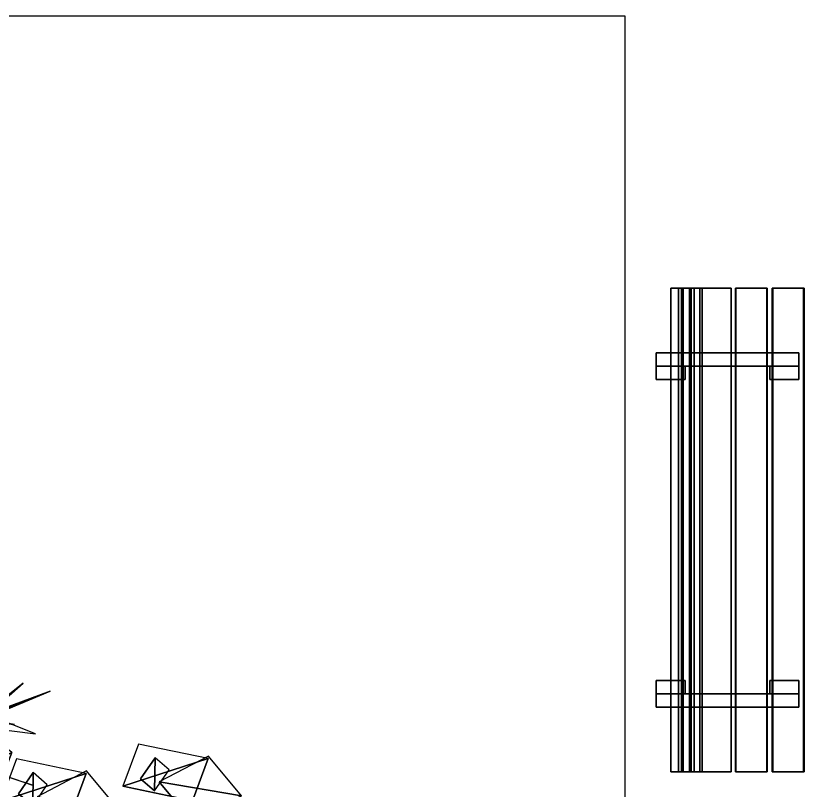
# Model space of a CAD drawing. Header units: inches. Extents: x 164.3 to 216.2, y -243.7 to -220.7.
# Drawn here: x 202.622 to 205.68, y -237.968 to -234.966 of the extents above; entities that cross this region are included whole.
import ezdxf

# ---------------------------------------------------------------- set-up
doc = ezdxf.new("R2010")
doc.units = ezdxf.units.IN
doc.header["$MEASUREMENT"] = 0
doc.layers.add('5_3_1_BANCOS', color=7, linetype='Continuous')
doc.layers.add('TREE', color=7, linetype='Continuous')

# ---------------------------------------------------------------- blocks, each defined once
blk = doc.blocks.new('arbol')
at = {"layer": 'TREE', "color": 1}
mesh = blk.add_polyface(dxfattribs=at)
corners = [(19.388, 36.718, 219.269), (21.129, 41.189, 217.595), (16.624, 38.944, 215.632), (18.365, 43.415, 213.957), (14.435, 34.019, 220.173), (15.001, 42.096, 213.568), (13.751, 31.644, 210.02), (14.317, 39.721, 203.414), (12.868, 42.116, 214.666), (14.758, 40.738, 220.466), (16.573, 46.35, 217.398), (18.462, 44.971, 223.198), (18.379, 31.229, 207.558), (25.602, 32.741, 209.142), (22.782, 32.789, 201.63), (30.006, 34.301, 203.213), (37.232, 37.897, 221.777), (38.982, 36.384, 218.542), (39.034, 40.524, 219.396), (40.785, 39.011, 216.162), (29.156, 32.324, 215.802), (28.04, 30.291, 211.874), (25.826, 29.218, 216.052), (43.717, 35.151, 218.447), (45.661, 40.416, 209.103), (35.022, 36.967, 212.13), (36.966, 42.231, 202.786), (43.662, 32.549, 226.224), (49.817, 35.785, 219.305), (39.542, 37.496, 218.823), (45.697, 40.732, 211.904), (34.152, 33.393, 231.954), (29.683, 34.871, 234.599), (29.871, 30.163, 231.321), (25.402, 31.642, 233.966), (15.899, 51.107, 193.751), (19.039, 49.922, 188.504), (12.443, 50.503, 188.603), (15.584, 49.317, 183.356), (16.455, 49.521, 212.363), (13.818, 50.188, 217.069), (14.476, 44.993, 214.627), (11.839, 45.66, 219.333), (17.875, 39.891, 204.584), (12.165, 33.092, 199.091), (22.886, 31.321, 201.351), (17.176, 24.522, 195.858), (12.015, 46.589, 230.976), (17.802, 44.284, 234.9), (18.313, 45.818, 227.243), (24.099, 43.513, 231.166), (14.598, 40.108, 226.495), (20.09, 38.327, 228.108), (18.355, 38.845, 221.998), (23.847, 37.064, 223.611)]
mesh.append_faces([[corners[k] for k in face] for face in [(0, 1, 2), (2, 1, 3), (0, 2, 1), (1, 3, 2), (4, 5, 6), (6, 5, 7), (4, 6, 5), (5, 7, 6), (8, 9, 10), (10, 9, 11), (8, 10, 9), (9, 11, 10), (12, 13, 14), (14, 13, 15), (12, 14, 13), (13, 15, 14), (16, 17, 18), (18, 17, 19), (16, 18, 17), (17, 19, 18), (20, 21, 22), (20, 22, 21), (23, 24, 25), (25, 24, 26), (23, 25, 24), (24, 26, 25), (27, 28, 29), (29, 28, 30), (27, 29, 28), (28, 30, 29), (31, 32, 33), (33, 32, 34), (31, 33, 32), (32, 34, 33), (35, 36, 37), (37, 36, 38), (35, 37, 36), (36, 38, 37), (39, 40, 41), (41, 40, 42), (39, 41, 40), (40, 42, 41), (43, 44, 45), (45, 44, 46), (43, 45, 44), (44, 46, 45), (47, 48, 49), (49, 48, 50), (47, 49, 48), (48, 50, 49), (51, 52, 53), (53, 52, 54), (51, 53, 52), (52, 54, 53)]], dxfattribs={"color": 1})
at = {"layer": 'TREE', "color": 42}
mesh = blk.add_polyface(dxfattribs=at)
corners = [(18.038, 45.812, 214.786), (16.478, 45, 213.936), (16.653, 44.809, 213.908), (18.137, 45.593, 214.685), (16.788, 44.956, 213.742), (18.126, 45.698, 214.447), (16.614, 45.148, 213.769), (18.027, 45.917, 214.548), (25.941, 48.852, 215.621), (17.621, 45.869, 215.275), (17.799, 45.68, 215.261), (17.932, 45.818, 215.084), (17.753, 46.007, 215.098), (22.548, 49.838, 221.876), (15.379, 45.414, 216.99), (15.504, 45.237, 216.846), (21.46, 44.687, 222.898), (15.642, 45.427, 216.733), (15.517, 45.604, 216.878), (15.203, 45.731, 217.111), (15.366, 45.881, 216.974), (17.91, 49.96, 224.752), (15.179, 46.059, 216.946), (15.181, 46.021, 216.976), (15.369, 45.841, 216.993), (19.592, 51.031, 223.224), (15.503, 45.962, 216.806), (15.316, 46.142, 216.789), (51.831, 20.012, 228.456), (51.687, 19.868, 228.618), (51.185, 18.629, 227.29), (51.649, 20.198, 228.459), (50.987, 18.753, 227.173), (51.505, 20.054, 228.621), (50.826, 18.674, 227.363), (55.786, 23.955, 235.695)]
mesh.append_faces([[corners[k] for k in face] for face in [(0, 1, 2), (3, 0, 2), (3, 2, 4), (5, 3, 4), (5, 4, 6), (7, 5, 6), (7, 6, 1), (0, 7, 1), (0, 3, 8), (3, 5, 8), (5, 7, 8), (7, 0, 8), (9, 1, 2), (10, 9, 2), (10, 2, 4), (11, 10, 4), (11, 4, 6), (12, 11, 6), (12, 6, 1), (9, 12, 1), (9, 10, 13), (10, 11, 13), (11, 12, 13), (12, 9, 13), (14, 15, 16), (15, 17, 16), (17, 18, 16), (18, 14, 16), (19, 20, 21), (20, 22, 21), (23, 24, 25), (24, 26, 25), (26, 27, 25), (27, 23, 25), (28, 29, 30), (31, 28, 32), (33, 31, 34), (33, 29, 35), (31, 33, 35)]], dxfattribs={"color": 42})
at = {"layer": 'TREE', "color": 66}
mesh = blk.add_polyface(dxfattribs=at)
corners = [(4.15, 34.857, 219.269), (5.891, 39.328, 217.595), (1.386, 37.083, 215.632), (3.127, 41.554, 213.957), (-0.803, 32.158, 220.173), (-0.238, 40.235, 213.568), (-1.487, 29.783, 210.02), (-0.922, 37.861, 203.414), (-2.37, 40.255, 214.666), (-0.48, 38.877, 220.466), (1.334, 44.489, 217.398), (3.224, 43.11, 223.198), (3.14, 29.368, 207.558), (10.364, 30.88, 209.142), (7.544, 30.929, 201.63), (14.768, 32.44, 203.213), (21.993, 36.037, 221.777), (23.744, 34.523, 218.542), (23.796, 38.664, 219.396), (25.547, 37.15, 216.162), (13.918, 30.464, 215.802), (12.802, 28.43, 211.874), (10.588, 27.357, 216.052), (28.479, 33.29, 218.447), (30.423, 38.555, 209.103), (19.784, 35.106, 212.13), (21.728, 40.371, 202.786), (28.424, 30.688, 226.224), (34.579, 33.924, 219.305), (24.303, 35.635, 218.823), (30.459, 38.871, 211.904), (18.913, 31.532, 231.954), (14.444, 33.011, 234.599), (14.633, 28.303, 231.321), (10.164, 29.781, 233.966), (0.66, 49.246, 193.751), (3.801, 48.061, 188.504), (-2.795, 48.642, 188.603), (0.345, 47.456, 183.356), (1.217, 47.66, 212.363), (-1.42, 48.327, 217.069), (-0.762, 43.132, 214.627), (-3.399, 43.799, 219.333), (2.637, 38.03, 204.584), (-3.073, 31.231, 199.091), (7.648, 29.461, 201.351), (1.938, 22.662, 195.858), (-3.223, 44.728, 230.976), (2.563, 42.423, 234.9), (3.075, 43.957, 227.243), (8.861, 41.652, 231.166), (-0.641, 38.248, 226.495), (4.852, 36.466, 228.108), (3.117, 36.985, 221.998), (8.609, 35.203, 223.611)]
mesh.append_faces([[corners[k] for k in face] for face in [(0, 1, 2), (2, 1, 3), (0, 2, 1), (1, 3, 2), (4, 5, 6), (6, 5, 7), (4, 6, 5), (5, 7, 6), (8, 9, 10), (10, 9, 11), (8, 10, 9), (9, 11, 10), (12, 13, 14), (14, 13, 15), (12, 14, 13), (13, 15, 14), (16, 17, 18), (18, 17, 19), (16, 18, 17), (17, 19, 18), (20, 21, 22), (20, 22, 21), (23, 24, 25), (25, 24, 26), (23, 25, 24), (24, 26, 25), (27, 28, 29), (29, 28, 30), (27, 29, 28), (28, 30, 29), (31, 32, 33), (33, 32, 34), (31, 33, 32), (32, 34, 33), (35, 36, 37), (37, 36, 38), (35, 37, 36), (36, 38, 37), (39, 40, 41), (41, 40, 42), (39, 41, 40), (40, 42, 41), (43, 44, 45), (45, 44, 46), (43, 45, 44), (44, 46, 45), (47, 48, 49), (49, 48, 50), (47, 49, 48), (48, 50, 49), (51, 52, 53), (53, 52, 54), (51, 53, 52), (52, 54, 53)]], dxfattribs={"color": 66})
blk = doc.blocks.new('àrbol 5')
at = {"xscale": 40, "yscale": 40, "zscale": 40}
blk.add_blockref('arbol', (6382.3, -2585.6, -501), dxfattribs=at)
blk = doc.blocks.new('banca de parque2 3d')
at = {"layer": '5_3_1_BANCOS', "color": 7, "linetype": 'Continuous'}
for points in [[(322.5, 22.4, 400), (267.5, 22.4, 400), (267.5, 612.4, 400), (322.5, 612.4, 400)], [(267.5, 22.4, 400), (267.5, 22.4, 280), (267.5, 612.4, 280), (267.5, 612.4, 400)], [(267.5, 612.4, 400), (267.5, 612.4, 280), (322.5, 612.4, 280), (322.5, 612.4, 400)], [(322.5, 22.4, 280), (322.5, 612.4, 280), (267.5, 612.4, 280), (267.5, 22.4, 280)], [(322.5, 612.4, 400), (322.5, 612.4, 280), (322.5, 22.4, 280), (322.5, 22.4, 400)], [(377.5, 612.4), (322.5, 612.4), (322.5, 492.4), (377.5, 492.4)], [(322.5, 612.4), (377.5, 612.4), (377.5, 612.4, 760), (322.5, 612.4, 760)], [(377.5, 612.4, 760), (377.5, 552.4, 760), (322.5, 552.4, 760), (322.5, 612.4, 760)], [(1677.5, 612.4), (1622.5, 612.4), (1622.5, 492.4), (1677.5, 492.4)], [(1622.5, 612.4), (1677.5, 612.4), (1677.5, 612.4, 760), (1622.5, 612.4, 760)], [(1677.5, 612.4, 760), (1677.5, 552.4, 760), (1622.5, 552.4, 760), (1622.5, 612.4, 760)], [(1732.5, 22.4, 400), (1677.5, 22.4, 400), (1677.5, 612.4, 400), (1732.5, 612.4, 400)], [(1677.5, 22.4, 400), (1677.5, 22.4, 280), (1677.5, 612.4, 280), (1677.5, 612.4, 400)], [(1677.5, 612.4, 400), (1677.5, 612.4, 280), (1732.5, 612.4, 280), (1732.5, 612.4, 400)], [(1732.5, 22.4, 280), (1732.5, 612.4, 280), (1677.5, 612.4, 280), (1677.5, 22.4, 280)], [(1732.5, 612.4, 400), (1732.5, 612.4, 280), (1732.5, 22.4, 280), (1732.5, 22.4, 400)], [(322.5, 492.4, 597.5), (322.5, 552.4, 760), (377.5, 552.4, 760), (377.5, 492.4, 597.5)], [(1622.5, 492.4, 597.5), (1622.5, 552.4, 760), (1677.5, 552.4, 760), (1677.5, 492.4, 597.5)], [(322.5, 492.4), (322.5, 492.4, 597.5), (377.5, 492.4, 597.5), (377.5, 492.4)], [(1622.5, 492.4), (1622.5, 492.4, 597.5), (1677.5, 492.4, 597.5), (1677.5, 492.4)], [(322.5, 22.4), (377.5, 22.4), (377.5, 142.4), (322.5, 142.4)], [(377.5, 142.4), (377.5, 142.4, 400), (322.5, 142.4, 400), (322.5, 142.4)], [(322.5, 142.4), (322.5, 142.4, 400), (322.5, 22.4, 400), (322.5, 22.4)], [(322.5, 22.4, 400), (322.5, 142.4, 400), (377.5, 142.4, 400), (377.5, 22.4, 400)], [(377.5, 22.4), (377.5, 22.4, 400), (377.5, 142.4, 400), (377.5, 142.4)], [(1622.5, 22.4), (1677.5, 22.4), (1677.5, 142.4), (1622.5, 142.4)], [(1677.5, 142.4), (1677.5, 142.4, 400), (1622.5, 142.4, 400), (1622.5, 142.4)], [(1622.5, 142.4), (1622.5, 142.4, 400), (1622.5, 22.4, 400), (1622.5, 22.4)], [(1622.5, 22.4, 400), (1622.5, 142.4, 400), (1677.5, 142.4, 400), (1677.5, 22.4, 400)], [(1677.5, 22.4), (1677.5, 22.4, 400), (1677.5, 142.4, 400), (1677.5, 142.4)], [(322.5, 22.4, 400), (322.5, 22.4, 280), (267.5, 22.4, 280), (267.5, 22.4, 400)], [(322.5, 22.4), (322.5, 22.4, 400), (377.5, 22.4, 400), (377.5, 22.4)], [(1622.5, 22.4), (1622.5, 22.4, 400), (1677.5, 22.4, 400), (1677.5, 22.4)], [(1732.5, 22.4, 400), (1732.5, 22.4, 280), (1677.5, 22.4, 280), (1677.5, 22.4, 400)]]:
    blk.add_3dface(points, dxfattribs=at)
for points, invisible_edges in [([(322.5, 612.4, 760), (322.5, 552.4, 760), (322.5, 492.4, 597.5), (322.5, 492.4)], 8), ([(322.5, 492.4), (322.5, 612.4), (322.5, 612.4, 760)], 12), ([(377.5, 492.4), (377.5, 492.4, 597.5), (377.5, 552.4, 760), (377.5, 612.4, 760)], 8), ([(377.5, 612.4, 760), (377.5, 612.4), (377.5, 492.4)], 12), ([(1622.5, 612.4, 760), (1622.5, 552.4, 760), (1622.5, 492.4, 597.5), (1622.5, 492.4)], 8), ([(1622.5, 492.4), (1622.5, 612.4), (1622.5, 612.4, 760)], 12), ([(1677.5, 492.4), (1677.5, 492.4, 597.5), (1677.5, 552.4, 760), (1677.5, 612.4, 760)], 8), ([(1677.5, 612.4, 760), (1677.5, 612.4), (1677.5, 492.4)], 12)]:
    blk.add_3dface(points, dxfattribs=dict(at, invisible_edges=invisible_edges))
at = {"layer": '5_3_1_BANCOS', "color": 55, "linetype": 'Continuous'}
for points in [[(0, 552.4, 760), (2000, 552.4, 760), (2000, 519.6, 772.1), (0, 519.6, 772.1)], [(0, 552.4, 760), (0, 507.4, 638), (2000, 507.4, 638), (2000, 552.4, 760)], [(0, 519.6, 772.1), (0, 474.6, 650.2), (0, 507.4, 638), (0, 552.4, 760)], [(2000, 552.4, 760), (2000, 507.4, 638), (2000, 474.6, 650.2), (2000, 519.6, 772.1)], [(2000, 519.6, 772.1), (2000, 474.6, 650.2), (0, 474.6, 650.2), (0, 519.6, 772.1)], [(0, 507.4, 638), (0, 474.6, 650.2), (2000, 474.6, 650.2), (2000, 507.4, 638)], [(0, 500.5, 619.3), (2000, 500.5, 619.3), (2000, 467.7, 631.4), (0, 467.7, 631.4)], [(0, 500.5, 619.3), (0, 455.5, 497.3), (2000, 455.5, 497.3), (2000, 500.5, 619.3)], [(0, 467.7, 631.4), (0, 422.6, 509.5), (0, 455.5, 497.3), (0, 500.5, 619.3)], [(2000, 500.5, 619.3), (2000, 455.5, 497.3), (2000, 422.6, 509.5), (2000, 467.7, 631.4)], [(2000, 467.7, 631.4), (2000, 422.6, 509.5), (0, 422.6, 509.5), (0, 467.7, 631.4)], [(0, 455.5, 497.3), (0, 422.6, 509.5), (2000, 422.6, 509.5), (2000, 455.5, 497.3)], [(0, 302.4, 400), (2000, 302.4, 400), (2000, 432.4, 400), (0, 432.4, 400)], [(2000, 432.4, 400), (2000, 432.4, 435), (0, 432.4, 435), (0, 432.4, 400)], [(0, 432.4, 400), (0, 432.4, 435), (0, 302.4, 435), (0, 302.4, 400)], [(0, 302.4, 435), (0, 432.4, 435), (2000, 432.4, 435), (2000, 302.4, 435)], [(2000, 302.4, 400), (2000, 302.4, 435), (2000, 432.4, 435), (2000, 432.4, 400)], [(0, 302.4, 400), (0, 302.4, 435), (2000, 302.4, 435), (2000, 302.4, 400)], [(2000, 282.4, 400), (2000, 284.9, 434.9), (0, 284.9, 434.9), (0, 282.4, 400)], [(0, 282.4, 400), (0, 284.9, 434.9), (0, 155.2, 444), (0, 152.8, 409.1)], [(0, 155.2, 444), (0, 284.9, 434.9), (2000, 284.9, 434.9), (2000, 155.2, 444)], [(0, 152.8, 409.1), (2000, 152.8, 409.1), (2000, 282.4, 400), (0, 282.4, 400)], [(2000, 152.8, 409.1), (2000, 155.2, 444), (2000, 284.9, 434.9), (2000, 282.4, 400)], [(0, 152.8, 409.1), (0, 155.2, 444), (2000, 155.2, 444), (2000, 152.8, 409.1)], [(0, 2.4, 400), (2000, 2.4, 400), (2000, 132.1, 409.1), (0, 132.1, 409.1)], [(2000, 132.1, 409.1), (2000, 129.7, 444), (0, 129.7, 444), (0, 132.1, 409.1)], [(0, 132.1, 409.1), (0, 129.7, 444), (0, 0, 434.9), (0, 2.4, 400)], [(2000, 2.4, 400), (2000, 0, 434.9), (2000, 129.7, 444), (2000, 132.1, 409.1)], [(0, 0, 434.9), (0, 129.7, 444), (2000, 129.7, 444), (2000, 0, 434.9)], [(0, 2.4, 400), (0, 0, 434.9), (2000, 0, 434.9), (2000, 2.4, 400)]]:
    blk.add_3dface(points, dxfattribs=at)

msp = doc.modelspace()

# ---------------------------------------------------------------- linework, layer by layer
at = {"color": 84}
msp.add_lwpolyline([(198.9841, -234.9659), (204.9841, -234.9659), (204.9841, -243.6659), (198.9841, -243.6659)], close=True, dxfattribs=at)

# ---------------------------------------------------------------- block references
at = {"xscale": 0.0007762500000012551, "yscale": 0.0007762500000012551, "zscale": 0.0007762500000000096}
msp.add_blockref('àrbol 5', (196.996, -237.0936, 0.483), dxfattribs=at)
at = {"xscale": 0.0009374999999636202, "yscale": 0.0009375000000062528, "zscale": 0.00093749999999998, "rotation": 90}
msp.add_blockref('banca de parque2 3d', (205.6802, -237.8969, 0.0088), dxfattribs=at)

doc.saveas('drawing.dxf')
